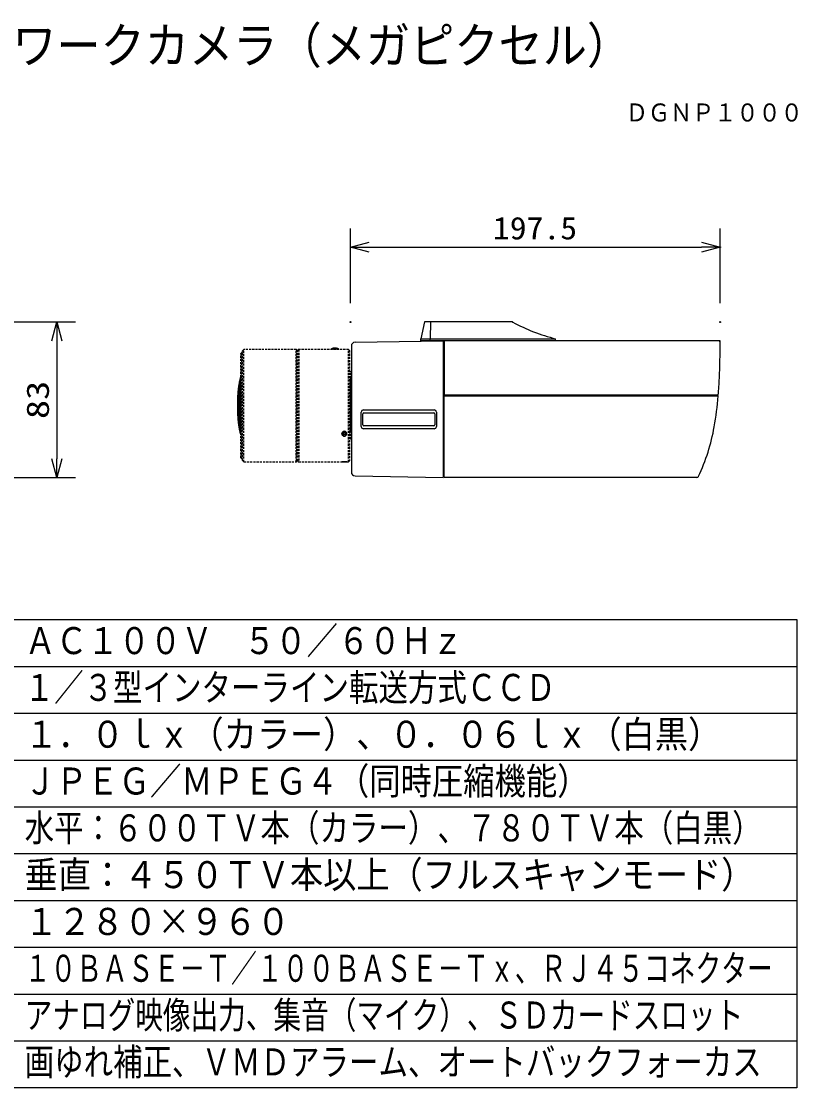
# Model space of a CAD drawing. Units: millimetres, scale not verified. Extents: x -63 to 63, y -57 to 57.
# Drawn here: x -20.4 to 62.6, y -56.5 to 57.4 of the extents above; entities that cross this region are included whole.
import ezdxf
from ezdxf.enums import TextEntityAlignment as Align

# ---------------------------------------------------------------- set-up
doc = ezdxf.new("R2010")
doc.units = ezdxf.units.MM
doc.header["$LTSCALE"] = 0.190236
doc.header["$PDMODE"] = 32
doc.header["$PDSIZE"] = 0.0951
doc.linetypes.add('DASHED1', pattern=[1.8, 1.2, -0.6])
doc.linetypes.add('LONG_DOUBLE_CHAIN', pattern=[21.8, 18, -1, 0.6, -0.6, 0.6, -1])
for name, color, linetype in [('0-0_GAIKEI', 1, 'DASHED1'), ('0-1_MOJI1', 2, 'Continuous'), ('0-2_WAKU', 1, 'Continuous'), ('0-3_TOUROKU', 1, 'Continuous')]:
    doc.layers.add(name, color=color, linetype=linetype)
doc.styles.add('ＭＳ ゴシック', font='')
doc.styles.get('ＭＳ ゴシック').set_extended_font_data('MS Gothic')

# ---------------------------------------------------------------- blocks, each defined once
blk = doc.blocks.new('_OPEN30')
at = {"layer": '0-1_MOJI1', "color": 7}
blk.add_line((0, 0), (-1, 0), dxfattribs=at)
blk.add_lwpolyline([(-1, 0.26795), (0, 0), (-1, -0.26795)], dxfattribs=at)

msp = doc.modelspace()

# ---------------------------------------------------------------- linework, layer by layer
at = {"layer": '0-0_GAIKEI', "color": 3, "linetype": 'Continuous'}
for p, q in [((14.8108, 27.2835), (14.8108, 35.2835)), ((54.3106, 27.2835), (54.3106, 35.2835)), ((16.8108, 33.2835), (52.3106, 33.2835))]:
    msp.add_line(p, q, dxfattribs=at)
at = {"layer": '0-0_GAIKEI', "color": 7, "linetype": 'Continuous'}
for p, q in [((22.7308, 25.2902), (22.3308, 23.4902)), ((32.1055, 25.2902), (25.8308, 25.2902)), ((31.9458, 25.2902), (30.3158, 25.2902)), ((15.3038, 23.1257), (24.7308, 23.2902)), ((22.3308, 23.2902), (22.3308, 23.4902)), ((36.7308, 23.2902), (22.3308, 23.2902)), ((54.1106, 23.2902), (24.8308, 23.2902)), ((36.7308, 23.2902), (36.7308, 23.4902)), ((54.3108, 23.2902), (54.1809, 23.2902)), ((14.9108, 22.7257), (14.9108, 16.3902)), ((14.9108, 16.3902), (14.9108, 9.2547)), ((15.3038, 8.8547), (24.7308, 8.6902)), ((24.7308, 8.8902), (24.8308, 8.8919)), ((51.8057, 8.6902), (24.8308, 8.6902))]:
    msp.add_line(p, q, dxfattribs=at)
at = {"layer": '0-0_GAIKEI', "linetype": 'Continuous'}
for p, q in [((23.3625, 25.2902), (23.3308, 23.4902)), ((22.3308, 23.4902), (36.7308, 23.4902)), ((23.3308, 23.2902), (23.3308, 23.4902)), ((24.7308, 23.2902), (24.7308, 16.3902)), ((24.8308, 23.0867), (24.7308, 23.0902)), ((24.8308, 23.2902), (24.8308, 17.4902)), ((39.6308, 17.4902), (24.8308, 17.4902)), ((24.8308, 17.3902), (54.1094, 17.3902)), ((24.8308, 8.6902), (24.8308, 17.3902)), ((25.5308, 17.3902), (25.5308, 17.4902)), ((54.1181, 17.4902), (39.6308, 17.4902)), ((53.7708, 17.4902), (54.0108, 17.4902)), ((54.0108, 17.3902), (54.0108, 17.4902)), ((24.7308, 16.3902), (24.7308, 8.6902)), ((15.9708, 14.1302), (15.9708, 15.6502)), ((16.1308, 14.2902), (16.1308, 15.4902)), ((16.2108, 15.8902), (23.7508, 15.8902)), ((16.2308, 15.5902), (23.7308, 15.5902)), ((23.8308, 15.4902), (23.8308, 14.2902)), ((23.9908, 15.6502), (23.9908, 14.1302)), ((23.7508, 13.8902), (16.2108, 13.8902)), ((23.7308, 14.1902), (16.2308, 14.1902))]:
    msp.add_line(p, q, dxfattribs=at)
at = {"layer": '0-0_GAIKEI', "color": 7, "linetype": 'LONG_DOUBLE_CHAIN'}
msp.add_line((32.1308, 25.2902), (32.1055, 25.2902), dxfattribs=at)
at = {"layer": '0-0_GAIKEI'}
for p, q in [((3.1144, 11.5401), (3.1144, 21.9153)), ((3.2144, 11.4535), (3.2144, 22.0153)), ((3.2744, 10.4952), (3.2744, 22.2153)), ((3.4144, 10.3552), (3.4144, 22.3553)), ((8.9944, 10.3552), (8.9944, 22.3553)), ((9.0944, 10.4552), (9.0944, 22.2553)), ((9.1828, 22.1953), (9.0944, 22.1953)), ((9.1828, 10.4552), (9.1828, 22.2553)), ((14.6108, 22.3553), (9.2828, 22.3553)), ((9.2828, 22.3553), (9.2828, 10.3552)), ((12.7149, 22.3553), (12.7149, 22.3574)), ((12.7887, 22.4113), (12.7741, 22.4038)), ((12.7741, 22.3553), (12.7741, 22.4038)), ((12.8342, 22.4463), (12.7755, 22.4048)), ((12.8559, 22.4493), (12.7887, 22.4113)), ((12.7887, 22.3553), (12.7887, 22.4113)), ((12.8878, 22.4537), (12.8559, 22.4493)), ((12.8559, 22.3553), (12.8559, 22.4493)), ((12.9584, 22.4827), (12.8878, 22.4537)), ((12.8878, 22.3553), (12.8878, 22.4537)), ((12.9584, 22.3553), (12.9584, 22.4827)), ((13.0056, 22.4819), (12.9584, 22.4827)), ((13.0747, 22.5017), (13.0056, 22.4819)), ((13.0056, 22.3553), (13.0056, 22.4819)), ((13.0747, 22.3553), (13.0747, 22.5017)), ((13.1969, 22.505), (13.1339, 22.4939)), ((13.1339, 22.3553), (13.1339, 22.4939)), ((13.1969, 22.3553), (13.1969, 22.505)), ((13.5609, 22.3943), (13.4874, 22.4463)), ((13.6014, 22.3553), (13.5835, 22.3726)), ((14.7108, 22.2553), (14.6108, 22.3553)), ((14.6108, 10.3552), (14.6108, 22.3553)), ((14.7108, 22.2553), (14.7108, 10.4552)), ((3.0764, 13.3443), (3.0764, 19.3662)), ((3.0818, 13.3248), (3.0818, 19.3858)), ((3.0873, 13.3052), (3.0873, 19.4053)), ((3.0928, 13.2857), (3.0928, 19.4248)), ((3.0985, 13.2662), (3.0985, 19.4443)), ((3.1042, 13.2467), (3.1042, 19.4638)), ((3.1099, 13.2272), (3.1099, 19.4833)), ((14.8108, 19.9902), (14.9108, 19.9902)), ((2.8635, 14.4808), (2.8635, 18.2297)), ((2.8659, 14.4606), (2.8659, 18.2499)), ((2.8683, 14.4405), (2.8683, 18.27)), ((2.8708, 14.4203), (2.8708, 18.2902)), ((2.8734, 14.4002), (2.8734, 18.3103)), ((2.8759, 14.38), (2.8759, 18.3305)), ((2.8785, 14.3599), (2.8785, 18.3506)), ((2.8812, 14.3398), (2.8812, 18.3707)), ((2.8839, 14.3197), (2.8839, 18.3909)), ((2.8866, 14.2995), (2.8866, 18.411)), ((2.8894, 14.2794), (2.8894, 18.4311)), ((2.8922, 14.2593), (2.8922, 18.4512)), ((2.895, 14.2392), (2.895, 18.4713)), ((2.8979, 14.2191), (2.8979, 18.4914)), ((2.9009, 14.199), (2.9009, 18.5115)), ((2.9039, 14.1789), (2.9039, 18.5316)), ((2.9069, 14.1589), (2.9069, 18.5517)), ((2.91, 14.1388), (2.91, 18.5717)), ((2.9131, 14.1187), (2.9131, 18.5918)), ((2.9163, 14.0987), (2.9163, 18.6118)), ((2.9195, 14.0786), (2.9195, 18.6319)), ((2.9227, 14.0586), (2.9227, 18.6519)), ((2.926, 14.0386), (2.926, 18.672)), ((2.9294, 14.0185), (2.9294, 18.692)), ((2.9328, 13.9985), (2.9328, 18.712)), ((2.9363, 13.9785), (2.9363, 18.732)), ((2.9398, 13.9585), (2.9398, 18.752)), ((2.9433, 13.9385), (2.9433, 18.772)), ((2.9469, 13.9185), (2.9469, 18.792)), ((2.9506, 13.8986), (2.9506, 18.8119)), ((2.9543, 13.8786), (2.9543, 18.8319)), ((2.9581, 13.8587), (2.9581, 18.8519)), ((2.9619, 13.8387), (2.9619, 18.8718)), ((2.9658, 13.8188), (2.9658, 18.8917)), ((2.9697, 13.7989), (2.9697, 18.9117)), ((2.9737, 13.779), (2.9737, 18.9316)), ((2.9777, 13.7591), (2.9777, 18.9515)), ((2.9818, 13.7392), (2.9818, 18.9714)), ((2.9859, 13.7193), (2.9859, 18.9912)), ((2.9902, 13.6994), (2.9902, 19.0111)), ((2.9944, 13.6796), (2.9944, 19.0309)), ((2.9987, 13.6597), (2.9987, 19.0508)), ((3.0031, 13.6399), (3.0031, 19.0706)), ((3.0076, 13.6201), (3.0076, 19.0904)), ((3.0121, 13.6003), (3.0121, 19.1102)), ((3.0166, 13.5805), (3.0166, 19.13)), ((3.0213, 13.5607), (3.0213, 19.1498)), ((3.0259, 13.541), (3.0259, 19.1695)), ((3.0307, 13.5213), (3.0307, 19.1893)), ((3.0355, 13.5015), (3.0355, 19.209)), ((3.0404, 13.4818), (3.0404, 19.2287)), ((3.0453, 13.4621), (3.0453, 19.2484)), ((3.0503, 13.4425), (3.0503, 19.2681)), ((3.0554, 13.4228), (3.0554, 19.2877)), ((3.0606, 13.4031), (3.0606, 19.3074)), ((3.0658, 13.3835), (3.0658, 19.327)), ((3.071, 13.3639), (3.071, 19.3466)), ((14.8108, 19.2553), (14.7108, 19.3553)), ((14.8108, 19.2553), (14.8108, 18.2451)), ((14.8108, 13.7502), (14.8108, 19.0354)), ((2.7788, 15.6143), (2.7788, 17.0962)), ((2.7796, 15.5941), (2.7796, 17.1165)), ((2.7804, 15.5738), (2.7804, 17.1367)), ((2.7812, 15.5535), (2.7812, 17.157)), ((2.782, 15.5332), (2.782, 17.1773)), ((2.7829, 15.5129), (2.7829, 17.1976)), ((2.7838, 15.4926), (2.7838, 17.2179)), ((2.7847, 15.4723), (2.7847, 17.2382)), ((2.7857, 15.4521), (2.7857, 17.2585)), ((2.7866, 15.4318), (2.7866, 17.2787)), ((2.7876, 15.4115), (2.7876, 17.299)), ((2.7887, 15.3912), (2.7887, 17.3193)), ((2.7897, 15.3709), (2.7897, 17.3396)), ((2.7908, 15.3507), (2.7908, 17.3598)), ((2.7919, 15.3304), (2.7919, 17.3801)), ((2.793, 15.3101), (2.793, 17.4004)), ((2.7941, 15.2899), (2.7941, 17.4207)), ((2.7953, 15.2696), (2.7953, 17.4409)), ((2.7965, 15.2493), (2.7965, 17.4612)), ((2.7977, 15.229), (2.7977, 17.4815)), ((2.799, 15.2088), (2.799, 17.5017)), ((2.8002, 15.1885), (2.8002, 17.522)), ((2.8015, 15.1683), (2.8015, 17.5423)), ((2.8029, 15.148), (2.8029, 17.5625)), ((2.8042, 15.1277), (2.8042, 17.5828)), ((2.8056, 15.1075), (2.8056, 17.603)), ((2.807, 15.0872), (2.807, 17.6233)), ((2.8084, 15.067), (2.8084, 17.6435)), ((2.8099, 15.0467), (2.8099, 17.6638)), ((2.8114, 15.0265), (2.8114, 17.684)), ((2.8129, 15.0062), (2.8129, 17.7043)), ((2.8145, 14.986), (2.8145, 17.7245)), ((2.816, 14.9657), (2.816, 17.7448)), ((2.8176, 14.9455), (2.8176, 17.765)), ((2.8193, 14.9253), (2.8193, 17.7853)), ((2.821, 14.905), (2.821, 17.8055)), ((2.8227, 14.8848), (2.8227, 17.8257)), ((2.8244, 14.8646), (2.8244, 17.846)), ((2.8261, 14.8443), (2.8261, 17.8662)), ((2.8279, 14.8241), (2.8279, 17.8864)), ((2.8298, 14.8039), (2.8298, 17.9066)), ((2.8316, 14.7837), (2.8316, 17.9268)), ((2.8335, 14.7635), (2.8335, 17.9471)), ((2.8354, 14.7432), (2.8354, 17.9673)), ((2.8374, 14.723), (2.8374, 17.9875)), ((2.8393, 14.7028), (2.8393, 18.0077)), ((2.8414, 14.6826), (2.8414, 18.0279)), ((2.8434, 14.6624), (2.8434, 18.0481)), ((2.8455, 14.6422), (2.8455, 18.0683)), ((2.8476, 14.622), (2.8476, 18.0885)), ((2.8498, 14.6018), (2.8498, 18.1087)), ((2.852, 14.5817), (2.852, 18.1289)), ((2.8542, 14.5615), (2.8542, 18.149)), ((2.8565, 14.5413), (2.8565, 18.1692)), ((2.8588, 14.5211), (2.8588, 18.1894)), ((2.8611, 14.501), (2.8611, 18.2096)), ((14.7108, 17.6253), (14.8108, 17.6253)), ((14.7108, 17.2403), (14.8108, 17.3154)), ((2.7651, 16.4263), (2.765, 16.406)), ((2.765, 16.406), (2.765, 16.3857)), ((2.765, 16.3045), (2.765, 16.406)), ((2.765, 16.3857), (2.765, 16.3654)), ((2.765, 16.3248), (2.765, 16.3857)), ((2.765, 16.3451), (2.765, 16.3654)), ((2.765, 16.3451), (2.765, 16.3248)), ((2.765, 16.3248), (2.765, 16.3045)), ((2.765, 16.3045), (2.7651, 16.2842)), ((2.7652, 16.4466), (2.7651, 16.4263)), ((2.7651, 16.2842), (2.7651, 16.4263)), ((2.7651, 16.2842), (2.7652, 16.2639)), ((2.7653, 16.4669), (2.7652, 16.4466)), ((2.7652, 16.2639), (2.7652, 16.4466)), ((2.7652, 16.2639), (2.7653, 16.2436)), ((2.7654, 16.4872), (2.7653, 16.4669)), ((2.7653, 16.2436), (2.7653, 16.4669)), ((2.7653, 16.2436), (2.7654, 16.2233)), ((2.7655, 16.5075), (2.7654, 16.4872)), ((2.7654, 16.2233), (2.7654, 16.4872)), ((2.7654, 16.2233), (2.7655, 16.203)), ((2.7657, 16.5278), (2.7655, 16.5075)), ((2.7655, 16.203), (2.7655, 16.5075)), ((2.7655, 16.203), (2.7657, 16.1827)), ((2.7659, 16.5481), (2.7657, 16.5278)), ((2.7657, 16.1827), (2.7657, 16.5278)), ((2.7657, 16.1827), (2.7659, 16.1624)), ((2.7661, 16.5684), (2.7659, 16.5481)), ((2.7659, 16.1624), (2.7659, 16.5481)), ((2.7659, 16.1624), (2.7661, 16.1421)), ((2.7663, 16.5887), (2.7661, 16.5684)), ((2.7661, 16.1421), (2.7661, 16.5684)), ((2.7661, 16.1421), (2.7663, 16.1218)), ((2.7666, 16.609), (2.7663, 16.5887)), ((2.7663, 16.1218), (2.7663, 16.5887)), ((2.7663, 16.1218), (2.7666, 16.1015)), ((2.7668, 16.6294), (2.7666, 16.609)), ((2.7666, 16.1015), (2.7666, 16.609)), ((2.7666, 16.1015), (2.7668, 16.0812)), ((2.7671, 16.6497), (2.7668, 16.6294)), ((2.7668, 16.0812), (2.7668, 16.6294)), ((2.7668, 16.0812), (2.7671, 16.0609)), ((2.7674, 16.67), (2.7671, 16.6497)), ((2.7671, 16.0609), (2.7671, 16.6497)), ((2.7671, 16.0609), (2.7674, 16.0406)), ((2.7677, 16.6903), (2.7674, 16.67)), ((2.7674, 16.0406), (2.7674, 16.67)), ((2.7674, 16.0406), (2.7677, 16.0203)), ((2.7681, 16.7106), (2.7677, 16.6903)), ((2.7677, 16.0203), (2.7677, 16.6903)), ((2.7677, 16.0203), (2.7681, 16)), ((2.7685, 16.7309), (2.7681, 16.7106)), ((2.7681, 16), (2.7681, 16.7106)), ((2.7681, 16), (2.7685, 15.9797)), ((2.7688, 16.7512), (2.7685, 16.7309)), ((2.7685, 15.9797), (2.7685, 16.7309)), ((2.7685, 15.9797), (2.7688, 15.9594)), ((2.7693, 16.7715), (2.7688, 16.7512)), ((2.7688, 15.9594), (2.7688, 16.7512)), ((2.7688, 15.9594), (2.7693, 15.9391)), ((2.7697, 16.7918), (2.7693, 16.7715)), ((2.7693, 15.9391), (2.7693, 16.7715)), ((2.7701, 16.8121), (2.7697, 16.7918)), ((2.7697, 15.9188), (2.7697, 16.7918)), ((2.7706, 16.8324), (2.7701, 16.8121)), ((2.7701, 15.8985), (2.7701, 16.8121)), ((2.7711, 16.8526), (2.7706, 16.8324)), ((2.7706, 15.8782), (2.7706, 16.8324)), ((2.7711, 15.8579), (2.7711, 16.8526)), ((2.7716, 15.8376), (2.7716, 16.8729)), ((2.7722, 15.8173), (2.7722, 16.8932)), ((2.7727, 15.797), (2.7727, 16.9135)), ((2.7733, 15.7767), (2.7733, 16.9338)), ((2.7739, 15.7564), (2.7739, 16.9541)), ((2.7745, 15.7361), (2.7745, 16.9744)), ((2.7752, 15.7158), (2.7752, 16.9947)), ((2.7759, 15.6955), (2.7759, 17.015)), ((2.7766, 15.6752), (2.7766, 17.0353)), ((2.7773, 15.6549), (2.7773, 17.0556)), ((2.778, 15.6346), (2.778, 17.0759)), ((2.7693, 15.9391), (2.7697, 15.9188)), ((2.7697, 15.9188), (2.7701, 15.8985)), ((2.7701, 15.8985), (2.7706, 15.8782)), ((2.7706, 15.8782), (2.7711, 15.8579)), ((2.7711, 15.8579), (2.7716, 15.8376)), ((14.9108, 12.7902), (14.8108, 12.7902)), ((3.1144, 10.7952), (3.1144, 11.5401)), ((3.2144, 10.6952), (3.2144, 11.4535)), ((3.1144, 10.7952), (3.2144, 10.6952)), ((3.2144, 10.6952), (3.2744, 10.6952)), ((3.2744, 10.4952), (3.4144, 10.3552)), ((3.4144, 10.3552), (8.9944, 10.3552)), ((9.0944, 10.5152), (9.1828, 10.5152)), ((9.2828, 10.3552), (13.9188, 10.3552)), ((14.3869, 10.3552), (14.6108, 10.3552)), ((14.6108, 10.3552), (14.7108, 10.4552))]:
    msp.add_line(p, q, dxfattribs=at)
at = {"layer": '0-0_GAIKEI', "color": 7, "linetype": 'Continuous'}
msp.add_lwpolyline([(25.8308, 25.2902), (23.6379, 25.2902), (22.7308, 25.2902)], dxfattribs=at)
at = {"layer": '0-0_GAIKEI'}
for points in [[(3.2744, 22.0153), (3.2144, 22.0153), (3.1144, 21.9153)], [(8.9944, 22.3553), (3.4144, 22.3553), (3.2744, 22.2153)], [(12.7741, 22.4038), (12.7559, 22.3903), (12.7149, 22.3574)], [(12.8342, 22.4463), (12.8631, 22.4645), (12.9424, 22.4984), (13.0366, 22.521), (13.1393, 22.5306), (13.2434, 22.5265), (13.3419, 22.5092), (13.428, 22.4797), (13.4874, 22.4463)], [(13.1339, 22.4939), (13.1178, 22.4967), (13.0747, 22.5017)], [(13.264, 22.3553), (13.264, 22.4889), (13.1969, 22.505)], [(13.3166, 22.3553), (13.3166, 22.4924), (13.264, 22.4889)], [(13.3871, 22.3553), (13.3871, 22.4672), (13.3166, 22.4924)], [(13.4257, 22.3553), (13.4257, 22.4647), (13.4204, 22.4655), (13.3976, 22.4672), (13.3871, 22.4672)], [(13.4948, 22.3553), (13.4948, 22.4303), (13.4257, 22.4647)], [(13.5167, 22.3553), (13.5167, 22.4238), (13.4948, 22.4303)], [(13.5797, 22.3553), (13.5797, 22.3807), (13.5167, 22.4238)], [(13.5835, 22.3553), (13.5835, 22.3726), (13.5797, 22.3807)], [(14.8108, 12.7902), (14.8108, 19.9902), (14.9108, 19.9902)], [(14.8108, 17.3154), (14.8108, 17.6253), (14.8108, 18.2451), (14.7108, 18.3952)], [(14.8108, 17.3154), (14.8108, 13.5054), (14.7108, 13.4303)], [(2.765, 16.3654), (2.765, 16.3553), (2.765, 16.3451)], [(14.4128, 10.3562), (14.3981, 10.3583), (14.3559, 10.3612), (14.2907, 10.3641), (14.21, 10.366), (14.1228, 10.3662), (14.0391, 10.3648), (13.9681, 10.3621), (13.9179, 10.3591), (13.8942, 10.3567), (13.896, 10.3563)], [(13.8997, 10.3554), (13.9336, 10.3554), (13.9922, 10.3561), (14.069, 10.3569), (14.1552, 10.3573), (14.2411, 10.3569), (14.317, 10.356), (14.3744, 10.3553), (14.4069, 10.3555), (14.4128, 10.3562)]]:
    msp.add_lwpolyline(points, dxfattribs=at)
for points in [[(14.4128, 13.3553), (14.3981, 13.4413), (14.3559, 13.5176), (14.2907, 13.5757), (14.21, 13.6089), (14.1228, 13.6135), (14.0391, 13.5891), (13.9681, 13.5383), (13.9179, 13.4669), (13.8942, 13.3828), (13.8997, 13.2957), (13.9336, 13.2154), (13.9922, 13.1507), (14.069, 13.1091), (14.1552, 13.0953), (14.2411, 13.1107), (14.317, 13.1537), (14.3744, 13.2193), (14.4069, 13.3004)], [(14.0238, 13.25), (14.0883, 13.2026), (14.1593, 13.2993), (14.256, 13.2283), (14.3034, 13.2927), (14.2067, 13.3638), (14.2778, 13.4605), (14.2133, 13.5079), (14.1422, 13.4112), (14.0455, 13.4822), (13.9982, 13.4178), (14.0949, 13.3467)]]:
    msp.add_lwpolyline(points, close=True, dxfattribs=at)
for radius in [0.2445, 0.2046]:
    msp.add_circle((14.1508, 13.3553), radius, dxfattribs=at)
at = {"layer": '0-0_GAIKEI', "color": 7, "linetype": 'Continuous'}
for centre, radius, start, end in [((32.1055, 25.1902), 0.1, 61.60815, 90), ((41.663, 42.8725), 20, 241.60815, 255.72299), ((15.3108, 22.7257), 0.4, 91, 180), ((54.1106, 23.0902), 0.2, 359.88518, 90), ((-45.6893, 23.2902), 100.0002, 357.70756, 359.88518), ((-45.6893, 23.2902), 100.0002, 359.92066, 0), ((14.2628, 20.8902), 40.0001, 355.12398, 357.70756), ((14.2628, 20.8902), 40.0001, 350.21963, 354.9802), ((33.9721, 17.4928), 20, 334.24824, 350.21963), ((15.3108, 9.2547), 0.4, 180, 269), ((51.8057, 8.8902), 0.2, 270, 334.24824)]:
    msp.add_arc(centre, radius, start, end, dxfattribs=at)
at = {"layer": '0-0_GAIKEI', "color": 7, "linetype": 'LONG_DOUBLE_CHAIN'}
msp.add_arc((41.663, 42.8725), 20, 241.53576, 241.60815, dxfattribs=at)
at = {"layer": '0-0_GAIKEI'}
for centre, start, end in [((8.9944, 22.2553), 0, 90), ((9.2828, 22.2553), 90, 180), ((8.9944, 10.4552), 270, 0), ((9.2828, 10.4552), 180, 270)]:
    msp.add_arc(centre, 0.1, start, end, dxfattribs=at)
at = {"layer": '0-0_GAIKEI', "linetype": 'Continuous'}
for centre, radius, start, end in [((16.2108, 15.6502), 0.24, 90, 180), ((16.2308, 15.4902), 0.1, 90, 180), ((23.7308, 15.4902), 0.1, 0, 90), ((23.7508, 15.6502), 0.24, 0, 90), ((16.2108, 14.1302), 0.24, 180, 270), ((16.2308, 14.2902), 0.1, 180, 270), ((23.7308, 14.2902), 0.1, 270, 0), ((23.7508, 14.1302), 0.24, 270, 0)]:
    msp.add_arc(centre, radius, start, end, dxfattribs=at)
at = {"layer": '0-1_MOJI1', "color": 3}
for p, q in [((-22.5701, 25.2902), (-14.5701, 25.2902)), ((-16.5701, 23.2902), (-16.5701, 10.6902)), ((-22.5701, 8.6902), (-14.5701, 8.6902))]:
    msp.add_line(p, q, dxfattribs=at)
at = {"layer": '0-1_MOJI1', "color": 7}
for p in [(54.3106, 33.2835), (14.8108, 25.2835), (54.3106, 25.2835)]:
    msp.add_point(p, dxfattribs=at)
at = {"layer": '0-2_WAKU', "color": 4}
for p, q in [((-62.5001, -6.5), (62.5001, -6.5)), ((62.5001, -6.5), (62.5001, -56.5001)), ((62.5001, -56.5001), (-62.5001, -56.5001))]:
    msp.add_line(p, q, dxfattribs=at)
at = {"layer": '0-2_WAKU'}
for p, q in [((-62.5001, -11.5), (62.5001, -11.5)), ((-62.5001, -16.5), (62.5001, -16.5)), ((-62.5001, -21.5), (62.5001, -21.5)), ((-62.5001, -26.5), (62.5001, -26.5)), ((-62.5001, -31.5001), (62.5001, -31.5001)), ((-62.5001, -36.5001), (62.5001, -36.5001)), ((-62.5001, -41.5001), (62.5001, -41.5001)), ((-62.5001, -46.5001), (62.5001, -46.5001)), ((-62.5001, -51.5001), (62.5001, -51.5001))]:
    msp.add_line(p, q, dxfattribs=at)
at = {"layer": '0-2_WAKU', "color": 7}
msp.add_point((-16.5701, 8.6902), dxfattribs=at)

# ---------------------------------------------------------------- block references
at = {"layer": '0-0_GAIKEI', "xscale": 2, "yscale": 2, "rotation": 180}
msp.add_blockref('_OPEN30', (14.8108, 33.2835), dxfattribs=at)
at = {"layer": '0-0_GAIKEI', "xscale": 2, "yscale": 2}
msp.add_blockref('_OPEN30', (54.3106, 33.2835), dxfattribs=at)
at = {"layer": '0-1_MOJI1', "xscale": 2, "yscale": 2}
for p, rotation in [((-16.5701, 25.2902), 90), ((-16.5701, 8.6902), 270)]:
    msp.add_blockref('_OPEN30', p, dxfattribs=dict(at, rotation=rotation))

# ---------------------------------------------------------------- texts
at = {"layer": '0-0_GAIKEI', "color": 3, "style": 'ＭＳ ゴシック', "width": 1.1}
msp.add_text('197.5', height=2.406, dxfattribs=at).set_placement((30.0331, 33.3931), align=Align.BOTTOM_LEFT)
at = {"layer": '0-1_MOJI1', "style": 'ＭＳ ゴシック'}
for s, height, width, p in [('ネットワークカメラ（メガピクセル）', 3.848, 0.9, (-35.5001, 51.7599)), ('ＡＣ１００Ｖ\u3000５０／６０Ｈｚ', 2.887, 0.85, (-20, -11.0551)), ('１／３型インターライン転送方式ＣＣＤ', 2.887, 0.8, (-20, -16.0551)), ('１．０ｌｘ（カラー）、０．０６ｌｘ（白黒）', 2.887, 0.9, (-20, -21.0552)), ('ＪＰＥＧ／ＭＰＥＧ４（同時圧縮機能）', 2.887, 0.85, (-20, -26.0552)), ('水平：６００ＴＶ本（カラー）、７８０ＴＶ本（白黒）', 2.887, 0.8, (-20, -31.0552)), ('垂直：４５０ＴＶ本以上（フルスキャンモード）', 2.887, 0.9, (-20, -36.0552)), ('１２８０×９６０', 2.887, 0.9, (-20, -41.0552)), ('１０ＢＡＳＥ－Ｔ／１００ＢＡＳＥ－Ｔｘ、ＲＪ４５コネクター', 2.887, 0.7, (-20, -46.0552)), ('アナログ映像出力、集音（マイク）、ＳＤカードスロット', 2.887, 0.75, (-20, -51.0552)), ('画ゆれ補正、ＶＭＤアラーム、オートバックフォーカス', 2.887, 0.8, (-20, -56.0552))]:
    msp.add_text(s, height=height, dxfattribs=dict(at, width=width)).set_placement(p, align=Align.BOTTOM_LEFT)
at = {"layer": '0-1_MOJI1', "color": 3, "style": 'ＭＳ ゴシック', "width": 1.25}
msp.add_text('83', height=2.406, rotation=90, dxfattribs=at).set_placement((-16.6796, 14.9233), align=Align.BOTTOM_LEFT)
at = {"layer": '0-3_TOUROKU', "style": 'ＭＳ ゴシック', "width": 0.9}
msp.add_text('ＤＧＮＰ１０００', height=1.925, dxfattribs=at).set_placement((44.2334, 46.13), align=Align.BOTTOM_LEFT)

doc.saveas('drawing.dxf')
